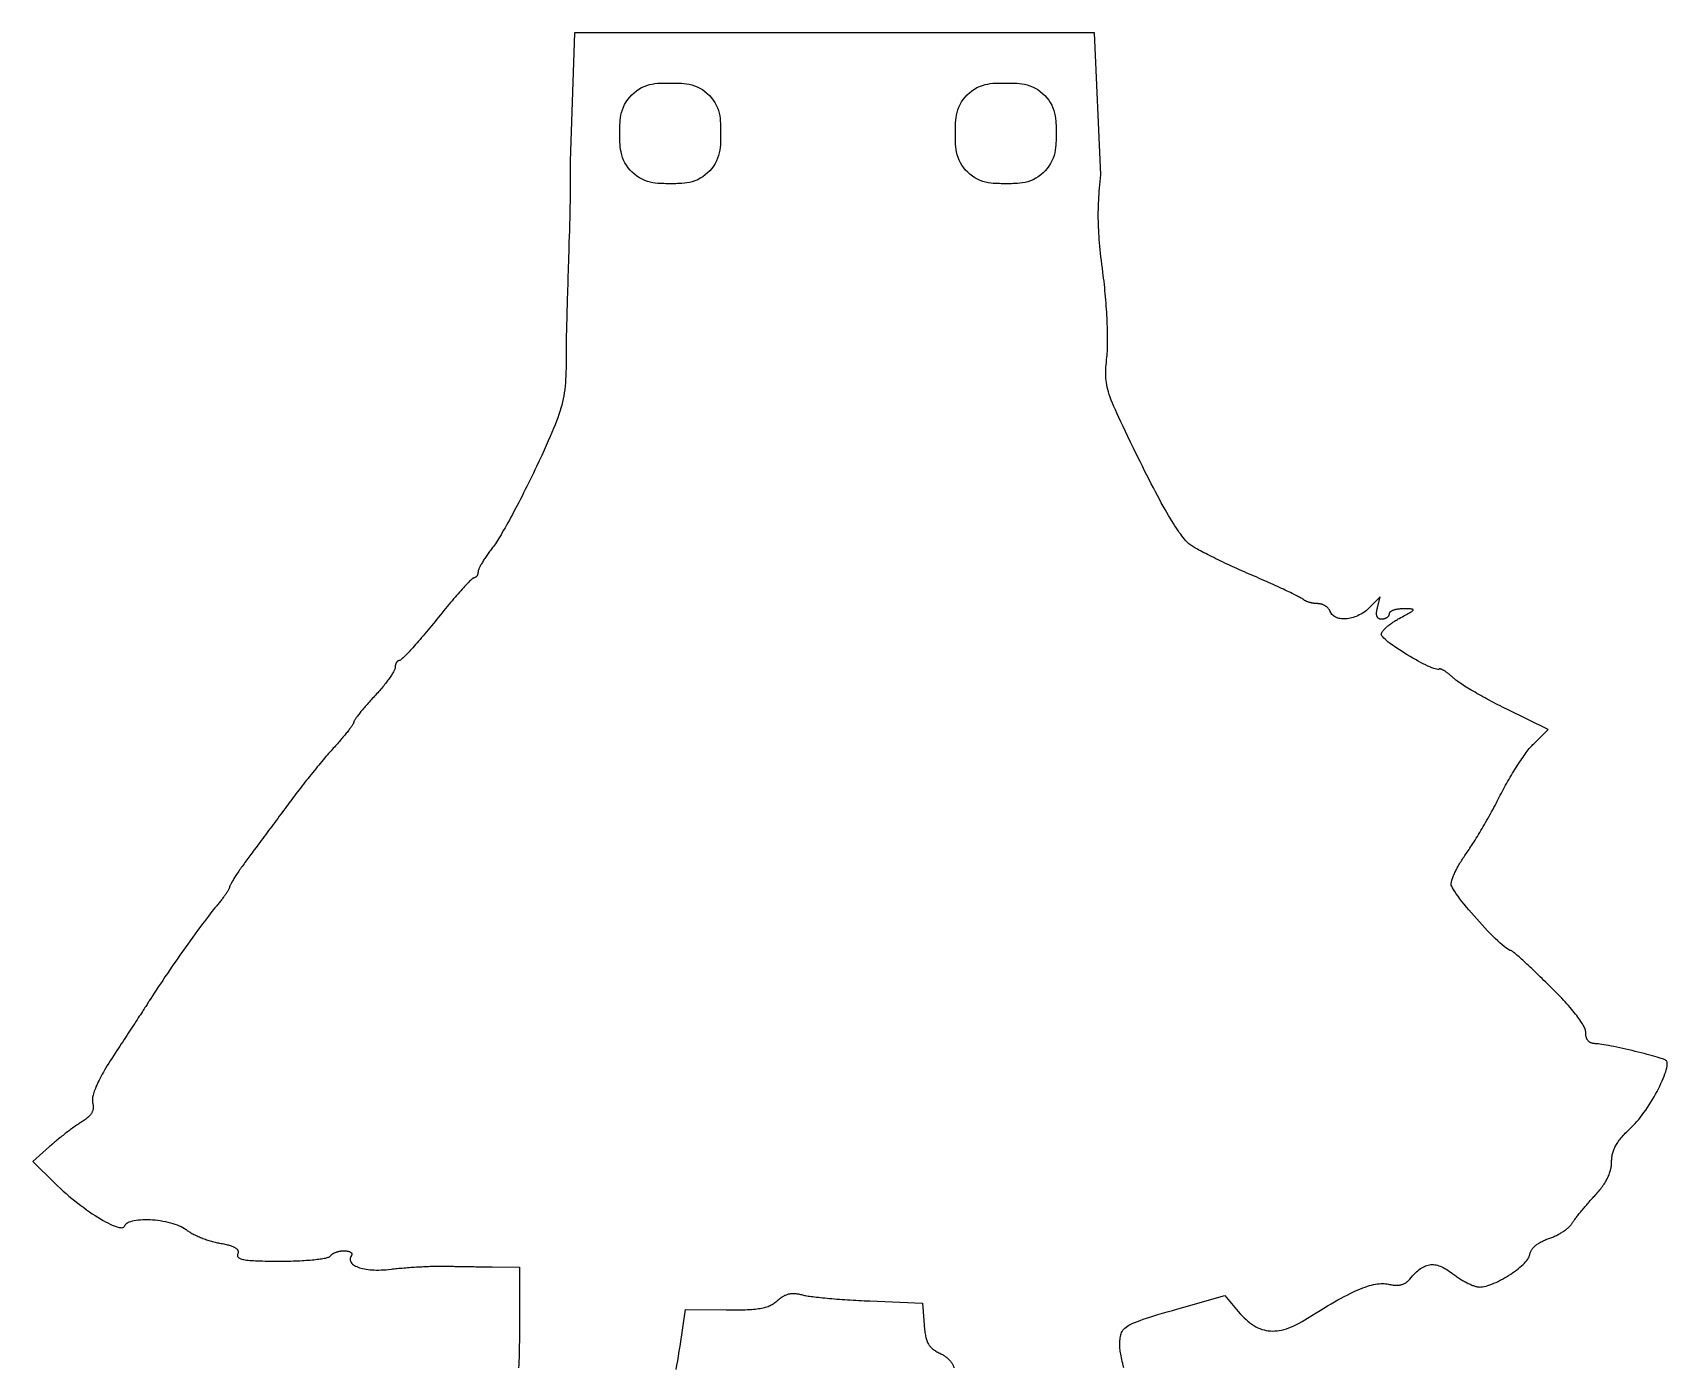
# Model space of a CAD drawing. Extents: x 8 to 105, y 7 to 166.
# Drawn here: x 7.7 to 105.1, y 86.4 to 166 of the extents above; entities that cross this region are included whole.
import ezdxf

# ---------------------------------------------------------------- set-up
doc = ezdxf.new("R2010")
doc.units = 0
doc.layers.get('0').update_dxf_attribs({"linetype": 'CONTINUOUS'})

msp = doc.modelspace()

# ---------------------------------------------------------------- linework, layer by layer
for points in [[(72.735, 86.416), (72.703, 86.543), (72.673, 86.667), (72.645, 86.787), (72.619, 86.902), (72.596, 87.012), (72.576, 87.117), (72.557, 87.217), (72.542, 87.311), (72.529, 87.399), (72.519, 87.481), (72.511, 87.556), (72.507, 87.624), (72.506, 87.686), (72.506, 87.802), (72.507, 87.911), (72.51, 88.013), (72.516, 88.11), (72.525, 88.2), (72.538, 88.285), (72.555, 88.366), (72.578, 88.442), (72.608, 88.514), (72.644, 88.582), (72.688, 88.648), (72.74, 88.711), (72.802, 88.772), (72.873, 88.831), (72.955, 88.889), (73.049, 88.947), (73.154, 89.004), (73.273, 89.061), (73.405, 89.119), (73.551, 89.178), (73.713, 89.238), (73.89, 89.301), (74.084, 89.365), (74.295, 89.433), (74.525, 89.504), (74.773, 89.579), (75.04, 89.658), (75.328, 89.742), (75.637, 89.831), (75.967, 89.925), (76.32, 90.026), (78.755, 90.72), (79.561, 89.769), (79.677, 89.635), (79.793, 89.51), (79.909, 89.393), (80.026, 89.284), (80.142, 89.183), (80.259, 89.09), (80.376, 89.006), (80.495, 88.929), (80.613, 88.861), (80.733, 88.8), (80.854, 88.748), (80.976, 88.703), (81.099, 88.667), (81.224, 88.639), (81.351, 88.618), (81.479, 88.606), (81.609, 88.601), (81.741, 88.605), (81.875, 88.616), (82.011, 88.635), (82.15, 88.663), (82.292, 88.698), (82.436, 88.741), (82.583, 88.791), (82.732, 88.85), (82.885, 88.917), (83.042, 88.991), (83.201, 89.073), (83.364, 89.163), (83.531, 89.26), (83.701, 89.366), (83.956, 89.527), (84.202, 89.68), (84.44, 89.827), (84.669, 89.966), (84.89, 90.098), (85.104, 90.224), (85.309, 90.342), (85.508, 90.454), (85.699, 90.559), (85.883, 90.658), (86.06, 90.75), (86.231, 90.836), (86.396, 90.916), (86.554, 90.99), (86.707, 91.057), (86.854, 91.119), (86.995, 91.175), (87.131, 91.225), (87.262, 91.269), (87.389, 91.307), (87.511, 91.341), (87.628, 91.368), (87.742, 91.391), (87.851, 91.408), (87.957, 91.42), (88.06, 91.427), (88.159, 91.429), (88.255, 91.426), (88.348, 91.418), (88.439, 91.406), (88.528, 91.389), (88.583, 91.377), (88.638, 91.367), (88.692, 91.358), (88.744, 91.35), (88.795, 91.344), (88.846, 91.339), (88.895, 91.336), (88.943, 91.334), (88.99, 91.333), (89.036, 91.334), (89.081, 91.337), (89.125, 91.34), (89.168, 91.345), (89.21, 91.352), (89.251, 91.36), (89.291, 91.369), (89.33, 91.38), (89.368, 91.393), (89.406, 91.406), (89.442, 91.422), (89.478, 91.439), (89.512, 91.457), (89.546, 91.477), (89.579, 91.498), (89.611, 91.521), (89.643, 91.545), (89.673, 91.571), (89.703, 91.598), (89.732, 91.627), (89.76, 91.657), (89.788, 91.689), (89.873, 91.79), (89.956, 91.884), (90.038, 91.972), (90.119, 92.054), (90.198, 92.129), (90.277, 92.199), (90.354, 92.263), (90.431, 92.32), (90.507, 92.371), (90.583, 92.417), (90.659, 92.456), (90.734, 92.489), (90.81, 92.517), (90.886, 92.538), (90.962, 92.553), (91.039, 92.563), (91.116, 92.566), (91.194, 92.564), (91.274, 92.556), (91.354, 92.542), (91.436, 92.522), (91.519, 92.496), (91.604, 92.465), (91.691, 92.427), (91.779, 92.384), (91.87, 92.335), (91.963, 92.281), (92.058, 92.221), (92.156, 92.155), (92.256, 92.083), (92.359, 92.006), (92.415, 91.965), (92.471, 91.924), (92.527, 91.884), (92.584, 91.844), (92.642, 91.805), (92.7, 91.767), (92.758, 91.73), (92.817, 91.693), (92.875, 91.658), (92.934, 91.624), (92.992, 91.59), (93.05, 91.558), (93.107, 91.527), (93.164, 91.497), (93.22, 91.468), (93.275, 91.441), (93.33, 91.415), (93.383, 91.39), (93.436, 91.367), (93.487, 91.346), (93.536, 91.326), (93.585, 91.308), (93.632, 91.291), (93.677, 91.276), (93.72, 91.263), (93.762, 91.252), (93.801, 91.243), (93.839, 91.236), (93.874, 91.23), (93.906, 91.227), (93.937, 91.226), (94.028, 91.23), (94.125, 91.242), (94.228, 91.261), (94.336, 91.286), (94.449, 91.319), (94.565, 91.357), (94.685, 91.401), (94.807, 91.45), (94.931, 91.505), (95.056, 91.564), (95.183, 91.627), (95.309, 91.694), (95.435, 91.764), (95.56, 91.837), (95.684, 91.913), (95.805, 91.991), (95.923, 92.071), (96.038, 92.152), (96.149, 92.234), (96.255, 92.317), (96.357, 92.401), (96.452, 92.484), (96.54, 92.567), (96.622, 92.648), (96.696, 92.729), (96.762, 92.808), (96.819, 92.885), (96.866, 92.959), (96.904, 93.031), (96.93, 93.099), (96.946, 93.164), (96.952, 93.2), (96.961, 93.236), (96.973, 93.272), (96.986, 93.308), (97.002, 93.344), (97.02, 93.38), (97.04, 93.415), (97.062, 93.45), (97.086, 93.484), (97.113, 93.519), (97.141, 93.553), (97.171, 93.586), (97.203, 93.619), (97.238, 93.652), (97.274, 93.684), (97.312, 93.716), (97.352, 93.747), (97.393, 93.777), (97.437, 93.808), (97.482, 93.837), (97.529, 93.866), (97.577, 93.894), (97.628, 93.922), (97.68, 93.949), (97.733, 93.975), (97.788, 94), (97.845, 94.025), (97.903, 94.049), (97.962, 94.072), (98.023, 94.094), (98.086, 94.115), (98.142, 94.134), (98.198, 94.155), (98.254, 94.177), (98.311, 94.2), (98.367, 94.224), (98.423, 94.249), (98.479, 94.275), (98.534, 94.302), (98.589, 94.33), (98.643, 94.359), (98.697, 94.388), (98.75, 94.419), (98.802, 94.45), (98.853, 94.481), (98.903, 94.513), (98.951, 94.545), (98.999, 94.578), (99.045, 94.61), (99.089, 94.643), (99.133, 94.677), (99.174, 94.71), (99.214, 94.743), (99.251, 94.776), (99.287, 94.81), (99.321, 94.843), (99.352, 94.875), (99.382, 94.908), (99.409, 94.939), (99.433, 94.971), (99.455, 95.002), (99.475, 95.032), (99.494, 95.064), (99.516, 95.098), (99.54, 95.134), (99.567, 95.173), (99.596, 95.213), (99.627, 95.256), (99.66, 95.301), (99.695, 95.348), (99.732, 95.396), (99.77, 95.446), (99.811, 95.498), (99.853, 95.551), (99.896, 95.605), (99.941, 95.66), (99.987, 95.717), (100.034, 95.774), (100.083, 95.832), (100.132, 95.891), (100.182, 95.951), (100.233, 96.011), (100.285, 96.071), (100.337, 96.132), (100.39, 96.192), (100.444, 96.253), (100.497, 96.314), (100.551, 96.374), (100.605, 96.435), (100.659, 96.494), (100.713, 96.553), (100.767, 96.612), (100.82, 96.67), (100.885, 96.74), (100.948, 96.81), (101.008, 96.88), (101.066, 96.949), (101.122, 97.018), (101.176, 97.086), (101.228, 97.154), (101.277, 97.222), (101.324, 97.289), (101.369, 97.356), (101.412, 97.422), (101.452, 97.489), (101.491, 97.554), (101.527, 97.62), (101.561, 97.685), (101.593, 97.75), (101.623, 97.815), (101.651, 97.879), (101.677, 97.943), (101.7, 98.007), (101.722, 98.071), (101.741, 98.135), (101.759, 98.198), (101.774, 98.262), (101.787, 98.325), (101.798, 98.388), (101.807, 98.451), (101.814, 98.513), (101.819, 98.576), (101.822, 98.639), (101.823, 98.701), (101.824, 98.77), (101.827, 98.837), (101.832, 98.903), (101.839, 98.969), (101.848, 99.033), (101.86, 99.097), (101.873, 99.161), (101.889, 99.224), (101.907, 99.286), (101.928, 99.349), (101.951, 99.411), (101.977, 99.473), (102.005, 99.535), (102.036, 99.597), (102.07, 99.66), (102.106, 99.723), (102.146, 99.786), (102.188, 99.85), (102.233, 99.915), (102.282, 99.98), (102.333, 100.046), (102.388, 100.113), (102.446, 100.181), (102.507, 100.251), (102.571, 100.321), (102.639, 100.393), (102.711, 100.466), (102.786, 100.541), (102.864, 100.618), (102.946, 100.696), (103.032, 100.776), (103.131, 100.872), (103.233, 100.978), (103.335, 101.093), (103.439, 101.216), (103.543, 101.347), (103.648, 101.484), (103.752, 101.628), (103.856, 101.776), (103.959, 101.929), (104.06, 102.085), (104.159, 102.244), (104.256, 102.405), (104.35, 102.566), (104.441, 102.728), (104.529, 102.889), (104.612, 103.049), (104.691, 103.206), (104.765, 103.361), (104.834, 103.511), (104.897, 103.657), (104.953, 103.798), (105.004, 103.932), (105.047, 104.059), (105.083, 104.178), (105.111, 104.288), (105.13, 104.388), (105.141, 104.479), (105.143, 104.558), (105.135, 104.625), (105.118, 104.679), (105.09, 104.719), (105.062, 104.739), (105.015, 104.763), (104.95, 104.79), (104.869, 104.82), (104.772, 104.853), (104.661, 104.888), (104.537, 104.926), (104.401, 104.966), (104.256, 105.007), (104.1, 105.05), (103.937, 105.093), (103.767, 105.138), (103.591, 105.183), (103.412, 105.228), (103.229, 105.272), (103.044, 105.317), (102.858, 105.361), (102.673, 105.403), (102.49, 105.445), (102.31, 105.484), (102.134, 105.522), (101.964, 105.558), (101.8, 105.591), (101.645, 105.621), (101.498, 105.649), (101.362, 105.673), (101.238, 105.693), (101.126, 105.709), (101.028, 105.721), (100.946, 105.728), (100.88, 105.731), (100.841, 105.731), (100.804, 105.733), (100.767, 105.737), (100.732, 105.742), (100.699, 105.748), (100.667, 105.755), (100.636, 105.764), (100.606, 105.774), (100.578, 105.786), (100.551, 105.799), (100.525, 105.813), (100.501, 105.829), (100.478, 105.846), (100.456, 105.864), (100.436, 105.884), (100.417, 105.906), (100.399, 105.928), (100.383, 105.953), (100.367, 105.978), (100.353, 106.005), (100.341, 106.034), (100.329, 106.064), (100.319, 106.095), (100.31, 106.128), (100.302, 106.162), (100.295, 106.198), (100.29, 106.235), (100.286, 106.274), (100.283, 106.314), (100.281, 106.356), (100.28, 106.399), (100.278, 106.442), (100.27, 106.488), (100.258, 106.537), (100.24, 106.591), (100.218, 106.648), (100.191, 106.709), (100.159, 106.773), (100.123, 106.841), (100.082, 106.912), (100.036, 106.986), (99.986, 107.063), (99.932, 107.144), (99.873, 107.228), (99.81, 107.314), (99.742, 107.404), (99.671, 107.496), (99.595, 107.592), (99.515, 107.689), (99.431, 107.79), (99.343, 107.893), (99.251, 107.999), (99.155, 108.107), (99.055, 108.217), (98.952, 108.33), (98.845, 108.445), (98.735, 108.562), (98.62, 108.681), (98.503, 108.802), (98.381, 108.925), (98.257, 109.05), (98.129, 109.177), (98.015, 109.289), (97.902, 109.399), (97.791, 109.507), (97.681, 109.614), (97.572, 109.719), (97.465, 109.822), (97.36, 109.923), (97.257, 110.021), (97.157, 110.116), (97.058, 110.209), (96.962, 110.3), (96.869, 110.387), (96.778, 110.471), (96.691, 110.552), (96.606, 110.629), (96.525, 110.703), (96.447, 110.774), (96.373, 110.84), (96.303, 110.902), (96.237, 110.961), (96.175, 111.015), (96.117, 111.064), (96.063, 111.109), (96.014, 111.149), (95.97, 111.185), (95.931, 111.215), (95.897, 111.24), (95.868, 111.26), (95.844, 111.274), (95.826, 111.283), (95.814, 111.286), (95.762, 111.296), (95.694, 111.327), (95.612, 111.377), (95.518, 111.444), (95.411, 111.528), (95.293, 111.627), (95.166, 111.74), (95.031, 111.866), (94.888, 112.002), (94.739, 112.149), (94.586, 112.304), (94.428, 112.467), (94.268, 112.635), (94.107, 112.809), (93.945, 112.986), (93.784, 113.165), (93.625, 113.345), (93.469, 113.525), (93.317, 113.704), (93.171, 113.879), (93.032, 114.05), (92.9, 114.216), (92.777, 114.374), (92.665, 114.525), (92.563, 114.667), (92.474, 114.797), (92.399, 114.916), (92.338, 115.022), (92.294, 115.113), (92.266, 115.188), (92.257, 115.246), (92.258, 115.279), (92.262, 115.314), (92.268, 115.352), (92.276, 115.393), (92.287, 115.437), (92.3, 115.483), (92.315, 115.532), (92.333, 115.583), (92.352, 115.636), (92.374, 115.691), (92.397, 115.748), (92.422, 115.807), (92.449, 115.867), (92.477, 115.929), (92.508, 115.992), (92.54, 116.056), (92.573, 116.122), (92.608, 116.188), (92.644, 116.256), (92.682, 116.324), (92.721, 116.392), (92.761, 116.461), (92.802, 116.53), (92.844, 116.6), (92.888, 116.67), (92.932, 116.739), (92.977, 116.808), (93.023, 116.877), (93.07, 116.946), (93.117, 117.014), (93.165, 117.081), (93.215, 117.15), (93.267, 117.225), (93.321, 117.304), (93.378, 117.389), (93.436, 117.477), (93.496, 117.57), (93.558, 117.667), (93.622, 117.767), (93.687, 117.871), (93.753, 117.978), (93.821, 118.088), (93.889, 118.201), (93.958, 118.317), (94.028, 118.434), (94.099, 118.554), (94.17, 118.675), (94.241, 118.798), (94.312, 118.922), (94.384, 119.048), (94.455, 119.174), (94.526, 119.3), (94.596, 119.427), (94.666, 119.554), (94.736, 119.681), (94.804, 119.808), (94.871, 119.933), (94.938, 120.058), (95.003, 120.182), (95.066, 120.304), (95.128, 120.425), (95.188, 120.544), (95.249, 120.662), (95.31, 120.782), (95.374, 120.901), (95.438, 121.021), (95.504, 121.142), (95.571, 121.262), (95.639, 121.382), (95.708, 121.501), (95.777, 121.62), (95.847, 121.738), (95.917, 121.854), (95.987, 121.97), (96.057, 122.083), (96.128, 122.195), (96.198, 122.305), (96.268, 122.413), (96.337, 122.518), (96.406, 122.621), (96.473, 122.72), (96.54, 122.817), (96.606, 122.91), (96.671, 123), (96.735, 123.086), (96.796, 123.168), (96.857, 123.246), (96.915, 123.319), (96.972, 123.388), (97.027, 123.452), (97.079, 123.511), (97.129, 123.565), (97.177, 123.613), (98.043, 124.47), (95.574, 125.67), (95.442, 125.735), (95.311, 125.8), (95.179, 125.867), (95.047, 125.934), (94.916, 126.001), (94.786, 126.069), (94.656, 126.137), (94.527, 126.206), (94.4, 126.274), (94.275, 126.343), (94.151, 126.411), (94.029, 126.479), (93.91, 126.546), (93.793, 126.613), (93.678, 126.679), (93.567, 126.744), (93.458, 126.809), (93.353, 126.872), (93.252, 126.934), (93.154, 126.994), (93.061, 127.053), (92.971, 127.11), (92.886, 127.166), (92.806, 127.219), (92.731, 127.271), (92.66, 127.32), (92.595, 127.368), (92.536, 127.412), (92.483, 127.455), (92.435, 127.494), (92.394, 127.531), (92.356, 127.566), (92.318, 127.6), (92.28, 127.633), (92.242, 127.665), (92.205, 127.696), (92.168, 127.727), (92.131, 127.756), (92.095, 127.785), (92.059, 127.812), (92.024, 127.838), (91.99, 127.863), (91.956, 127.887), (91.924, 127.91), (91.891, 127.931), (91.86, 127.951), (91.83, 127.97), (91.801, 127.987), (91.773, 128.003), (91.746, 128.018), (91.721, 128.03), (91.696, 128.042), (91.673, 128.052), (91.651, 128.06), (91.631, 128.066), (91.613, 128.071), (91.596, 128.074), (91.58, 128.076), (91.567, 128.075), (91.555, 128.073), (91.545, 128.068), (91.536, 128.062), (91.504, 128.046), (91.455, 128.042), (91.389, 128.05), (91.309, 128.069), (91.215, 128.099), (91.109, 128.139), (90.991, 128.188), (90.864, 128.245), (90.729, 128.309), (90.586, 128.381), (90.436, 128.458), (90.282, 128.541), (90.125, 128.628), (89.965, 128.719), (89.804, 128.813), (89.643, 128.91), (89.484, 129.008), (89.327, 129.107), (89.174, 129.206), (89.026, 129.304), (88.884, 129.401), (88.75, 129.496), (88.625, 129.587), (88.51, 129.676), (88.406, 129.759), (88.315, 129.838), (88.237, 129.911), (88.175, 129.977), (88.129, 130.036), (88.1, 130.086), (88.09, 130.128), (88.092, 130.149), (88.096, 130.17), (88.103, 130.193), (88.114, 130.218), (88.126, 130.243), (88.142, 130.27), (88.16, 130.297), (88.18, 130.326), (88.203, 130.355), (88.228, 130.385), (88.255, 130.416), (88.285, 130.447), (88.316, 130.479), (88.35, 130.512), (88.386, 130.545), (88.423, 130.578), (88.463, 130.612), (88.504, 130.646), (88.546, 130.68), (88.591, 130.715), (88.637, 130.749), (88.684, 130.783), (88.733, 130.817), (88.783, 130.851), (88.834, 130.885), (88.886, 130.919), (88.939, 130.952), (88.994, 130.985), (89.049, 131.017), (89.105, 131.049), (89.162, 131.08), (89.262, 131.133), (89.355, 131.183), (89.442, 131.23), (89.522, 131.274), (89.596, 131.314), (89.663, 131.352), (89.724, 131.387), (89.779, 131.418), (89.827, 131.448), (89.869, 131.474), (89.905, 131.499), (89.935, 131.521), (89.959, 131.541), (89.976, 131.558), (89.988, 131.574), (89.993, 131.588), (89.993, 131.6), (89.987, 131.611), (89.975, 131.62), (89.957, 131.628), (89.934, 131.634), (89.905, 131.64), (89.87, 131.644), (89.829, 131.647), (89.783, 131.65), (89.732, 131.651), (89.675, 131.653), (89.613, 131.653), (89.545, 131.654), (89.472, 131.654), (89.393, 131.654), (89.349, 131.654), (89.305, 131.652), (89.261, 131.65), (89.219, 131.647), (89.177, 131.644), (89.136, 131.639), (89.096, 131.634), (89.057, 131.628), (89.018, 131.622), (88.981, 131.614), (88.945, 131.606), (88.911, 131.598), (88.877, 131.589), (88.845, 131.579), (88.814, 131.569), (88.785, 131.558), (88.757, 131.547), (88.73, 131.535), (88.706, 131.522), (88.682, 131.51), (88.661, 131.496), (88.641, 131.483), (88.623, 131.469), (88.607, 131.454), (88.593, 131.44), (88.581, 131.425), (88.571, 131.409), (88.564, 131.394), (88.558, 131.378), (88.554, 131.362), (88.553, 131.345), (88.553, 131.329), (88.551, 131.313), (88.548, 131.297), (88.544, 131.282), (88.538, 131.266), (88.532, 131.251), (88.525, 131.236), (88.516, 131.222), (88.507, 131.208), (88.497, 131.194), (88.485, 131.181), (88.473, 131.168), (88.46, 131.156), (88.446, 131.144), (88.432, 131.133), (88.416, 131.122), (88.4, 131.112), (88.383, 131.102), (88.366, 131.093), (88.348, 131.084), (88.329, 131.077), (88.31, 131.069), (88.29, 131.063), (88.27, 131.057), (88.249, 131.052), (88.228, 131.047), (88.206, 131.044), (88.184, 131.041), (88.162, 131.039), (88.139, 131.037), (88.116, 131.037), (88.088, 131.038), (88.062, 131.04), (88.037, 131.043), (88.013, 131.048), (87.991, 131.054), (87.97, 131.062), (87.95, 131.071), (87.931, 131.081), (87.914, 131.093), (87.898, 131.106), (87.884, 131.12), (87.87, 131.136), (87.858, 131.153), (87.847, 131.172), (87.838, 131.192), (87.83, 131.214), (87.823, 131.237), (87.817, 131.261), (87.813, 131.287), (87.81, 131.314), (87.808, 131.342), (87.807, 131.372), (87.808, 131.404), (87.81, 131.436), (87.813, 131.47), (87.818, 131.506), (87.823, 131.543), (87.83, 131.582), (87.839, 131.621), (87.848, 131.663), (87.859, 131.705), (88.03, 132.366), (87.362, 131.705), (87.286, 131.633), (87.207, 131.565), (87.126, 131.501), (87.042, 131.441), (86.956, 131.385), (86.869, 131.334), (86.78, 131.287), (86.69, 131.244), (86.6, 131.205), (86.509, 131.171), (86.417, 131.141), (86.326, 131.115), (86.236, 131.094), (86.146, 131.077), (86.058, 131.065), (85.971, 131.057), (85.885, 131.054), (85.802, 131.055), (85.721, 131.061), (85.643, 131.072), (85.567, 131.087), (85.495, 131.107), (85.427, 131.131), (85.363, 131.16), (85.302, 131.194), (85.247, 131.233), (85.196, 131.277), (85.15, 131.325), (85.11, 131.378), (85.075, 131.437), (85.047, 131.5), (85.037, 131.524), (85.025, 131.548), (85.012, 131.572), (84.998, 131.596), (84.982, 131.619), (84.965, 131.641), (84.947, 131.663), (84.928, 131.685), (84.908, 131.706), (84.887, 131.726), (84.864, 131.746), (84.841, 131.765), (84.817, 131.784), (84.793, 131.801), (84.767, 131.818), (84.741, 131.835), (84.714, 131.85), (84.687, 131.865), (84.659, 131.878), (84.63, 131.891), (84.601, 131.903), (84.572, 131.914), (84.543, 131.924), (84.513, 131.933), (84.483, 131.94), (84.453, 131.947), (84.422, 131.953), (84.392, 131.957), (84.362, 131.96), (84.331, 131.962), (84.301, 131.963), (84.271, 131.963), (84.24, 131.964), (84.209, 131.966), (84.178, 131.968), (84.146, 131.971), (84.115, 131.975), (84.083, 131.979), (84.051, 131.983), (84.019, 131.989), (83.987, 131.994), (83.956, 132.001), (83.924, 132.008), (83.893, 132.015), (83.862, 132.023), (83.832, 132.031), (83.802, 132.04), (83.772, 132.049), (83.743, 132.058), (83.715, 132.068), (83.687, 132.078), (83.66, 132.089), (83.634, 132.1), (83.608, 132.111), (83.584, 132.123), (83.561, 132.135), (83.538, 132.147), (83.517, 132.159), (83.497, 132.172), (83.478, 132.185), (83.46, 132.198), (83.444, 132.211), (83.425, 132.226), (83.398, 132.244), (83.364, 132.265), (83.323, 132.289), (83.275, 132.316), (83.221, 132.346), (83.161, 132.378), (83.094, 132.412), (83.022, 132.449), (82.943, 132.489), (82.86, 132.53), (82.771, 132.574), (82.677, 132.619), (82.578, 132.667), (82.475, 132.716), (82.368, 132.767), (82.256, 132.819), (82.14, 132.873), (82.021, 132.928), (81.898, 132.985), (81.771, 133.042), (81.642, 133.101), (81.51, 133.161), (81.375, 133.221), (81.238, 133.283), (81.098, 133.345), (80.957, 133.407), (80.813, 133.47), (80.669, 133.533), (80.522, 133.596), (80.375, 133.66), (80.227, 133.724), (80.078, 133.789), (79.93, 133.854), (79.781, 133.92), (79.633, 133.987), (79.485, 134.053), (79.338, 134.12), (79.193, 134.187), (79.048, 134.254), (78.906, 134.32), (78.765, 134.386), (78.626, 134.452), (78.49, 134.517), (78.357, 134.582), (78.226, 134.645), (78.098, 134.708), (77.974, 134.769), (77.854, 134.829), (77.737, 134.888), (77.625, 134.946), (77.517, 135.001), (77.414, 135.055), (77.316, 135.108), (77.223, 135.158), (77.136, 135.206), (77.054, 135.252), (76.978, 135.295), (76.909, 135.336), (76.846, 135.375), (76.79, 135.41), (76.74, 135.443), (76.683, 135.485), (76.623, 135.535), (76.561, 135.593), (76.496, 135.658), (76.428, 135.731), (76.358, 135.812), (76.285, 135.901), (76.209, 135.998), (76.13, 136.102), (76.049, 136.214), (75.966, 136.335), (75.879, 136.463), (75.79, 136.599), (75.698, 136.743), (75.604, 136.895), (75.506, 137.055), (75.406, 137.224), (75.303, 137.4), (75.197, 137.584), (75.089, 137.777), (74.977, 137.978), (74.863, 138.187), (74.746, 138.404), (74.626, 138.629), (74.503, 138.863), (74.378, 139.105), (74.249, 139.356), (74.118, 139.614), (73.983, 139.881), (73.846, 140.157), (73.706, 140.441), (73.506, 140.847), (73.32, 141.227), (73.145, 141.584), (72.983, 141.918), (72.832, 142.231), (72.692, 142.523), (72.563, 142.796), (72.445, 143.051), (72.337, 143.289), (72.238, 143.512), (72.148, 143.72), (72.068, 143.915), (71.996, 144.098), (71.932, 144.27), (71.876, 144.432), (71.828, 144.586), (71.786, 144.732), (71.752, 144.872), (71.723, 145.007), (71.701, 145.138), (71.683, 145.267), (71.671, 145.394), (71.664, 145.521), (71.662, 145.648), (71.663, 145.778), (71.668, 145.911), (71.676, 146.048), (71.687, 146.191), (71.701, 146.34), (71.716, 146.498), (71.734, 146.665), (71.744, 146.766), (71.752, 146.875), (71.759, 146.991), (71.765, 147.113), (71.77, 147.242), (71.773, 147.376), (71.775, 147.516), (71.776, 147.662), (71.776, 147.813), (71.774, 147.968), (71.771, 148.127), (71.767, 148.291), (71.762, 148.458), (71.756, 148.628), (71.749, 148.801), (71.74, 148.977), (71.731, 149.156), (71.72, 149.336), (71.709, 149.518), (71.696, 149.702), (71.683, 149.886), (71.668, 150.071), (71.652, 150.257), (71.636, 150.442), (71.618, 150.627), (71.6, 150.812), (71.58, 150.996), (71.56, 151.178), (71.539, 151.359), (71.517, 151.537), (71.494, 151.714), (71.462, 151.955), (71.433, 152.19), (71.405, 152.417), (71.379, 152.639), (71.355, 152.854), (71.333, 153.063), (71.314, 153.268), (71.296, 153.468), (71.28, 153.663), (71.265, 153.855), (71.253, 154.043), (71.243, 154.228), (71.235, 154.411), (71.228, 154.591), (71.223, 154.77), (71.221, 154.947), (71.22, 155.123), (71.221, 155.299), (71.224, 155.475), (71.228, 155.651), (71.235, 155.828), (71.243, 156.006), (71.253, 156.186), (71.265, 156.367), (71.279, 156.552), (71.295, 156.739), (71.312, 156.929), (71.331, 157.123), (71.352, 157.321), (71.375, 157.524), (71, 166), (40, 166), (39.727, 158.351), (39.733, 158.164), (39.737, 157.966), (39.74, 157.755), (39.741, 157.532), (39.742, 157.296), (39.742, 157.048), (39.74, 156.787), (39.737, 156.513), (39.733, 156.226), (39.728, 155.925), (39.721, 155.611), (39.714, 155.283), (39.705, 154.941), (39.696, 154.586), (39.685, 154.216), (39.673, 153.831), (39.663, 153.53), (39.654, 153.232), (39.644, 152.935), (39.635, 152.641), (39.626, 152.35), (39.617, 152.063), (39.609, 151.78), (39.6, 151.502), (39.592, 151.228), (39.584, 150.96), (39.576, 150.698), (39.569, 150.442), (39.561, 150.193), (39.555, 149.951), (39.548, 149.717), (39.541, 149.491), (39.535, 149.274), (39.53, 149.066), (39.524, 148.867), (39.519, 148.679), (39.515, 148.5), (39.511, 148.333), (39.507, 148.177), (39.504, 148.033), (39.501, 147.901), (39.498, 147.782), (39.496, 147.676), (39.495, 147.584), (39.493, 147.506), (39.493, 147.442), (39.493, 147.393), (39.494, 147.083), (39.494, 146.791), (39.494, 146.514), (39.491, 146.253), (39.487, 146.004), (39.48, 145.768), (39.471, 145.543), (39.46, 145.328), (39.445, 145.121), (39.427, 144.921), (39.405, 144.727), (39.379, 144.537), (39.349, 144.352), (39.315, 144.168), (39.275, 143.985), (39.23, 143.801), (39.18, 143.616), (39.124, 143.428), (39.062, 143.236), (38.993, 143.038), (38.918, 142.834), (38.835, 142.621), (38.746, 142.4), (38.648, 142.167), (38.543, 141.923), (38.429, 141.666), (38.307, 141.395), (38.176, 141.108), (38.036, 140.804), (37.886, 140.482), (37.727, 140.141), (37.634, 139.943), (37.54, 139.745), (37.445, 139.547), (37.349, 139.349), (37.252, 139.152), (37.155, 138.955), (37.058, 138.76), (36.96, 138.566), (36.863, 138.374), (36.765, 138.184), (36.669, 137.997), (36.573, 137.813), (36.477, 137.632), (36.383, 137.454), (36.29, 137.281), (36.198, 137.112), (36.108, 136.947), (36.02, 136.787), (35.933, 136.633), (35.849, 136.484), (35.767, 136.341), (35.687, 136.204), (35.61, 136.074), (35.536, 135.952), (35.465, 135.836), (35.397, 135.728), (35.333, 135.628), (35.272, 135.536), (35.215, 135.453), (35.161, 135.379), (35.112, 135.315), (35.066, 135.255), (35.02, 135.194), (34.974, 135.134), (34.93, 135.074), (34.886, 135.014), (34.844, 134.954), (34.802, 134.895), (34.761, 134.836), (34.721, 134.778), (34.683, 134.72), (34.645, 134.663), (34.609, 134.608), (34.574, 134.553), (34.541, 134.499), (34.509, 134.446), (34.478, 134.394), (34.449, 134.344), (34.422, 134.296), (34.396, 134.249), (34.372, 134.204), (34.35, 134.16), (34.329, 134.119), (34.311, 134.079), (34.294, 134.042), (34.28, 134.007), (34.267, 133.974), (34.257, 133.944), (34.249, 133.916), (34.243, 133.891), (34.239, 133.868), (34.238, 133.849), (34.238, 133.831), (34.237, 133.813), (34.235, 133.795), (34.233, 133.778), (34.23, 133.761), (34.226, 133.744), (34.222, 133.728), (34.217, 133.712), (34.212, 133.696), (34.206, 133.681), (34.2, 133.667), (34.193, 133.652), (34.186, 133.639), (34.179, 133.625), (34.17, 133.613), (34.162, 133.601), (34.153, 133.589), (34.144, 133.579), (34.134, 133.568), (34.124, 133.559), (34.114, 133.55), (34.103, 133.542), (34.093, 133.535), (34.081, 133.528), (34.07, 133.522), (34.059, 133.517), (34.047, 133.513), (34.035, 133.51), (34.023, 133.508), (34.01, 133.506), (33.998, 133.506), (33.983, 133.502), (33.962, 133.492), (33.937, 133.475), (33.906, 133.452), (33.871, 133.423), (33.831, 133.387), (33.787, 133.346), (33.738, 133.299), (33.686, 133.246), (33.629, 133.188), (33.568, 133.125), (33.504, 133.056), (33.436, 132.983), (33.365, 132.906), (33.29, 132.823), (33.213, 132.737), (33.132, 132.646), (33.049, 132.551), (32.963, 132.453), (32.875, 132.35), (32.784, 132.245), (32.692, 132.136), (32.597, 132.024), (32.5, 131.909), (32.402, 131.791), (32.302, 131.671), (32.201, 131.548), (32.099, 131.423), (31.996, 131.296), (31.891, 131.167), (31.786, 131.037), (31.681, 130.906), (31.577, 130.777), (31.473, 130.65), (31.37, 130.525), (31.269, 130.403), (31.169, 130.282), (31.07, 130.165), (30.973, 130.05), (30.877, 129.938), (30.784, 129.829), (30.692, 129.723), (30.603, 129.621), (30.517, 129.523), (30.432, 129.428), (30.351, 129.337), (30.273, 129.25), (30.197, 129.168), (30.125, 129.09), (30.056, 129.017), (29.99, 128.949), (29.929, 128.886), (29.871, 128.828), (29.817, 128.775), (29.767, 128.728), (29.722, 128.687), (29.681, 128.651), (29.645, 128.622), (29.613, 128.598), (29.586, 128.582), (29.565, 128.571), (29.549, 128.568), (29.535, 128.567), (29.522, 128.566), (29.509, 128.563), (29.496, 128.559), (29.484, 128.554), (29.472, 128.548), (29.46, 128.542), (29.448, 128.534), (29.437, 128.525), (29.426, 128.516), (29.415, 128.505), (29.405, 128.494), (29.395, 128.482), (29.385, 128.469), (29.376, 128.456), (29.368, 128.442), (29.36, 128.427), (29.352, 128.411), (29.345, 128.395), (29.338, 128.379), (29.331, 128.361), (29.326, 128.344), (29.321, 128.325), (29.316, 128.307), (29.312, 128.287), (29.308, 128.268), (29.305, 128.248), (29.303, 128.228), (29.301, 128.207), (29.3, 128.186), (29.3, 128.165), (29.298, 128.142), (29.293, 128.116), (29.285, 128.086), (29.273, 128.054), (29.259, 128.018), (29.241, 127.979), (29.22, 127.938), (29.197, 127.894), (29.17, 127.848), (29.141, 127.799), (29.11, 127.748), (29.075, 127.695), (29.039, 127.64), (29, 127.583), (28.959, 127.524), (28.916, 127.464), (28.87, 127.402), (28.823, 127.338), (28.774, 127.274), (28.722, 127.208), (28.67, 127.141), (28.615, 127.073), (28.559, 127.005), (28.502, 126.935), (28.443, 126.866), (28.383, 126.795), (28.321, 126.725), (28.259, 126.654), (28.195, 126.583), (28.131, 126.513), (28.066, 126.442), (28, 126.372), (27.936, 126.302), (27.872, 126.232), (27.81, 126.163), (27.749, 126.095), (27.688, 126.027), (27.63, 125.96), (27.572, 125.894), (27.516, 125.83), (27.462, 125.766), (27.409, 125.704), (27.358, 125.643), (27.309, 125.584), (27.261, 125.526), (27.216, 125.47), (27.172, 125.416), (27.131, 125.364), (27.092, 125.314), (27.056, 125.266), (27.022, 125.22), (26.99, 125.177), (26.961, 125.136), (26.935, 125.098), (26.911, 125.062), (26.891, 125.03), (26.873, 125), (26.858, 124.973), (26.846, 124.95), (26.838, 124.929), (26.833, 124.912), (26.831, 124.899), (26.83, 124.886), (26.825, 124.869), (26.817, 124.849), (26.806, 124.826), (26.792, 124.8), (26.776, 124.771), (26.756, 124.739), (26.734, 124.705), (26.709, 124.668), (26.682, 124.629), (26.653, 124.587), (26.621, 124.543), (26.586, 124.497), (26.55, 124.448), (26.511, 124.398), (26.471, 124.346), (26.428, 124.292), (26.384, 124.237), (26.338, 124.18), (26.29, 124.122), (26.24, 124.062), (26.189, 124.001), (26.137, 123.939), (26.083, 123.876), (26.028, 123.812), (25.971, 123.748), (25.914, 123.682), (25.855, 123.616), (25.796, 123.55), (25.735, 123.483), (25.674, 123.416), (25.611, 123.346), (25.544, 123.272), (25.475, 123.194), (25.402, 123.112), (25.327, 123.026), (25.25, 122.936), (25.17, 122.843), (25.089, 122.747), (25.005, 122.647), (24.919, 122.546), (24.833, 122.442), (24.744, 122.335), (24.655, 122.227), (24.564, 122.116), (24.473, 122.005), (24.381, 121.892), (24.289, 121.778), (24.197, 121.663), (24.104, 121.547), (24.012, 121.431), (23.92, 121.315), (23.829, 121.199), (23.738, 121.083), (23.648, 120.967), (23.559, 120.853), (23.472, 120.739), (23.385, 120.626), (23.301, 120.515), (23.218, 120.406), (23.138, 120.298), (23.059, 120.193), (22.981, 120.087), (22.901, 119.978), (22.819, 119.867), (22.735, 119.754), (22.65, 119.639), (22.563, 119.523), (22.476, 119.405), (22.387, 119.285), (22.298, 119.165), (22.208, 119.044), (22.118, 118.922), (22.028, 118.801), (21.937, 118.679), (21.847, 118.558), (21.757, 118.437), (21.668, 118.316), (21.579, 118.197), (21.492, 118.079), (21.405, 117.962), (21.32, 117.847), (21.236, 117.734), (21.153, 117.624), (21.073, 117.515), (20.994, 117.409), (20.917, 117.306), (20.843, 117.207), (20.772, 117.11), (20.703, 117.018), (20.636, 116.929), (20.573, 116.844), (20.513, 116.764), (20.455, 116.686), (20.398, 116.608), (20.342, 116.531), (20.287, 116.454), (20.233, 116.379), (20.179, 116.304), (20.127, 116.23), (20.077, 116.157), (20.027, 116.086), (19.979, 116.016), (19.933, 115.947), (19.888, 115.88), (19.844, 115.814), (19.803, 115.751), (19.763, 115.689), (19.725, 115.63), (19.688, 115.572), (19.654, 115.517), (19.622, 115.465), (19.592, 115.415), (19.564, 115.367), (19.539, 115.323), (19.516, 115.281), (19.495, 115.242), (19.477, 115.207), (19.461, 115.174), (19.448, 115.146), (19.438, 115.12), (19.431, 115.098), (19.426, 115.08), (19.425, 115.066), (19.423, 115.053), (19.42, 115.037), (19.415, 115.019), (19.407, 114.999), (19.397, 114.976), (19.386, 114.952), (19.372, 114.925), (19.356, 114.897), (19.339, 114.866), (19.32, 114.834), (19.299, 114.801), (19.277, 114.766), (19.253, 114.729), (19.228, 114.691), (19.201, 114.652), (19.172, 114.611), (19.143, 114.569), (19.112, 114.526), (19.079, 114.482), (19.046, 114.438), (19.012, 114.392), (18.976, 114.346), (18.94, 114.299), (18.902, 114.251), (18.864, 114.203), (18.825, 114.155), (18.785, 114.106), (18.744, 114.057), (18.703, 114.008), (18.661, 113.958), (18.619, 113.909), (18.546, 113.823), (18.463, 113.722), (18.371, 113.606), (18.271, 113.477), (18.162, 113.336), (18.047, 113.184), (17.924, 113.02), (17.795, 112.847), (17.661, 112.666), (17.523, 112.476), (17.38, 112.28), (17.233, 112.077), (17.084, 111.869), (16.933, 111.657), (16.78, 111.442), (16.626, 111.224), (16.471, 111.005), (16.317, 110.785), (16.165, 110.565), (16.013, 110.347), (15.864, 110.131), (15.718, 109.918), (15.576, 109.708), (15.438, 109.504), (15.304, 109.305), (15.176, 109.113), (15.054, 108.929), (14.939, 108.753), (14.832, 108.587), (14.732, 108.43), (14.641, 108.285), (14.623, 108.256), (14.6, 108.22), (14.573, 108.177), (14.542, 108.129), (14.507, 108.075), (14.469, 108.015), (14.427, 107.95), (14.381, 107.88), (14.333, 107.805), (14.281, 107.725), (14.226, 107.641), (14.169, 107.552), (14.108, 107.46), (14.045, 107.363), (13.98, 107.263), (13.912, 107.159), (13.842, 107.052), (13.77, 106.942), (13.697, 106.829), (13.621, 106.713), (13.544, 106.595), (13.465, 106.475), (13.385, 106.353), (13.304, 106.229), (13.221, 106.103), (13.138, 105.976), (13.054, 105.848), (12.969, 105.719), (12.884, 105.589), (12.798, 105.459), (12.712, 105.328), (12.606, 105.166), (12.504, 105.008), (12.407, 104.855), (12.313, 104.706), (12.224, 104.562), (12.138, 104.422), (12.057, 104.287), (11.979, 104.156), (11.906, 104.029), (11.837, 103.906), (11.772, 103.788), (11.71, 103.673), (11.653, 103.563), (11.599, 103.456), (11.55, 103.354), (11.504, 103.256), (11.462, 103.161), (11.424, 103.07), (11.389, 102.983), (11.359, 102.9), (11.332, 102.82), (11.309, 102.744), (11.289, 102.672), (11.273, 102.603), (11.261, 102.538), (11.253, 102.476), (11.248, 102.417), (11.246, 102.362), (11.249, 102.31), (11.254, 102.262), (11.264, 102.216), (11.274, 102.17), (11.283, 102.124), (11.29, 102.08), (11.295, 102.037), (11.298, 101.994), (11.299, 101.952), (11.297, 101.912), (11.294, 101.872), (11.288, 101.832), (11.281, 101.793), (11.271, 101.755), (11.258, 101.718), (11.244, 101.68), (11.227, 101.644), (11.208, 101.607), (11.186, 101.571), (11.162, 101.535), (11.136, 101.5), (11.107, 101.464), (11.076, 101.429), (11.042, 101.394), (11.006, 101.359), (10.967, 101.323), (10.926, 101.288), (10.882, 101.252), (10.835, 101.217), (10.786, 101.181), (10.734, 101.144), (10.679, 101.108), (10.621, 101.071), (10.561, 101.033), (10.514, 101.004), (10.464, 100.973), (10.413, 100.939), (10.36, 100.904), (10.306, 100.867), (10.249, 100.828), (10.192, 100.788), (10.132, 100.746), (10.072, 100.703), (10.011, 100.658), (9.948, 100.612), (9.885, 100.565), (9.821, 100.517), (9.757, 100.469), (9.692, 100.419), (9.627, 100.369), (9.561, 100.318), (9.496, 100.267), (9.431, 100.215), (9.366, 100.163), (9.301, 100.111), (9.237, 100.058), (9.173, 100.006), (9.11, 99.954), (9.048, 99.902), (8.987, 99.851), (8.927, 99.8), (8.868, 99.749), (8.811, 99.699), (8.755, 99.65), (8.7, 99.601), (7.689, 98.701), (9.009, 97.415), (9.172, 97.258), (9.338, 97.102), (9.507, 96.949), (9.679, 96.797), (9.853, 96.649), (10.028, 96.503), (10.204, 96.36), (10.38, 96.222), (10.556, 96.087), (10.731, 95.957), (10.904, 95.832), (11.076, 95.712), (11.244, 95.597), (11.41, 95.488), (11.571, 95.386), (11.728, 95.29), (11.881, 95.2), (12.028, 95.118), (12.168, 95.044), (12.302, 94.977), (12.429, 94.919), (12.548, 94.87), (12.659, 94.829), (12.761, 94.798), (12.853, 94.776), (12.935, 94.765), (13.007, 94.763), (13.067, 94.773), (13.116, 94.794), (13.152, 94.826), (13.175, 94.869), (13.202, 94.926), (13.243, 94.978), (13.298, 95.025), (13.365, 95.068), (13.443, 95.106), (13.533, 95.139), (13.632, 95.168), (13.74, 95.193), (13.857, 95.213), (13.981, 95.229), (14.112, 95.24), (14.249, 95.247), (14.39, 95.251), (14.536, 95.249), (14.685, 95.244), (14.836, 95.235), (14.989, 95.222), (15.143, 95.205), (15.297, 95.184), (15.45, 95.159), (15.601, 95.13), (15.749, 95.098), (15.895, 95.062), (16.036, 95.022), (16.172, 94.979), (16.302, 94.932), (16.426, 94.881), (16.541, 94.828), (16.649, 94.771), (16.747, 94.71), (16.836, 94.647), (16.877, 94.615), (16.922, 94.583), (16.969, 94.551), (17.019, 94.519), (17.071, 94.487), (17.125, 94.455), (17.182, 94.423), (17.241, 94.392), (17.301, 94.36), (17.364, 94.329), (17.428, 94.298), (17.493, 94.268), (17.56, 94.238), (17.628, 94.208), (17.698, 94.179), (17.768, 94.151), (17.838, 94.123), (17.91, 94.096), (17.982, 94.07), (18.054, 94.045), (18.127, 94.021), (18.199, 93.998), (18.272, 93.975), (18.344, 93.954), (18.416, 93.934), (18.488, 93.915), (18.559, 93.897), (18.629, 93.881), (18.698, 93.866), (18.766, 93.853), (18.833, 93.841), (18.918, 93.826), (18.998, 93.811), (19.076, 93.796), (19.149, 93.781), (19.22, 93.765), (19.286, 93.749), (19.35, 93.733), (19.409, 93.716), (19.466, 93.699), (19.519, 93.682), (19.569, 93.664), (19.615, 93.646), (19.658, 93.627), (19.698, 93.608), (19.735, 93.589), (19.768, 93.569), (19.799, 93.548), (19.826, 93.527), (19.85, 93.506), (19.872, 93.483), (19.89, 93.461), (19.905, 93.438), (19.917, 93.414), (19.927, 93.389), (19.933, 93.364), (19.937, 93.338), (19.938, 93.311), (19.936, 93.284), (19.931, 93.256), (19.923, 93.227), (19.913, 93.198), (19.902, 93.165), (19.895, 93.133), (19.893, 93.104), (19.895, 93.075), (19.902, 93.049), (19.914, 93.023), (19.931, 93), (19.954, 92.978), (19.982, 92.957), (20.016, 92.937), (20.057, 92.919), (20.103, 92.902), (20.157, 92.886), (20.217, 92.872), (20.284, 92.858), (20.359, 92.846), (20.441, 92.835), (20.531, 92.825), (20.629, 92.816), (20.734, 92.807), (20.849, 92.8), (20.972, 92.794), (21.103, 92.788), (21.244, 92.783), (21.394, 92.779), (21.554, 92.776), (21.723, 92.774), (21.902, 92.772), (22.092, 92.77), (22.292, 92.769), (22.502, 92.769), (22.648, 92.77), (22.792, 92.771), (22.935, 92.773), (23.076, 92.776), (23.215, 92.78), (23.352, 92.784), (23.486, 92.789), (23.617, 92.795), (23.746, 92.802), (23.872, 92.809), (23.995, 92.817), (24.114, 92.825), (24.229, 92.835), (24.341, 92.844), (24.448, 92.855), (24.551, 92.865), (24.65, 92.877), (24.744, 92.889), (24.833, 92.901), (24.917, 92.914), (24.995, 92.927), (25.068, 92.94), (25.136, 92.954), (25.197, 92.969), (25.252, 92.984), (25.301, 92.999), (25.343, 93.014), (25.379, 93.029), (25.407, 93.045), (25.429, 93.061), (25.442, 93.078), (25.453, 93.094), (25.466, 93.11), (25.48, 93.126), (25.495, 93.142), (25.512, 93.157), (25.53, 93.172), (25.55, 93.187), (25.57, 93.201), (25.592, 93.215), (25.615, 93.229), (25.639, 93.242), (25.663, 93.255), (25.689, 93.267), (25.716, 93.279), (25.743, 93.29), (25.772, 93.301), (25.801, 93.311), (25.83, 93.321), (25.86, 93.33), (25.891, 93.339), (25.922, 93.347), (25.954, 93.354), (25.986, 93.361), (26.018, 93.366), (26.051, 93.372), (26.084, 93.376), (26.116, 93.38), (26.149, 93.383), (26.182, 93.385), (26.215, 93.386), (26.248, 93.386), (26.281, 93.386), (26.312, 93.385), (26.343, 93.383), (26.372, 93.38), (26.401, 93.377), (26.429, 93.373), (26.455, 93.369), (26.481, 93.363), (26.505, 93.357), (26.528, 93.351), (26.55, 93.344), (26.571, 93.336), (26.59, 93.328), (26.608, 93.32), (26.625, 93.31), (26.641, 93.301), (26.655, 93.291), (26.668, 93.28), (26.68, 93.269), (26.689, 93.258), (26.698, 93.246), (26.705, 93.234), (26.71, 93.222), (26.714, 93.209), (26.716, 93.196), (26.717, 93.182), (26.716, 93.169), (26.713, 93.155), (26.708, 93.141), (26.702, 93.127), (26.694, 93.112), (26.661, 93.052), (26.638, 92.994), (26.624, 92.938), (26.619, 92.883), (26.622, 92.829), (26.634, 92.778), (26.654, 92.728), (26.682, 92.681), (26.718, 92.635), (26.761, 92.591), (26.812, 92.55), (26.87, 92.511), (26.935, 92.474), (27.007, 92.44), (27.086, 92.408), (27.171, 92.378), (27.261, 92.351), (27.358, 92.327), (27.461, 92.306), (27.569, 92.287), (27.682, 92.271), (27.801, 92.258), (27.924, 92.249), (28.052, 92.242), (28.184, 92.239), (28.321, 92.239), (28.462, 92.242), (28.606, 92.248), (28.754, 92.258), (28.905, 92.272), (29.06, 92.289), (29.148, 92.3), (29.239, 92.31), (29.332, 92.32), (29.428, 92.33), (29.525, 92.34), (29.625, 92.349), (29.726, 92.358), (29.828, 92.367), (29.931, 92.376), (30.036, 92.384), (30.141, 92.392), (30.247, 92.4), (30.353, 92.408), (30.459, 92.415), (30.565, 92.421), (30.671, 92.428), (30.777, 92.434), (30.881, 92.439), (30.985, 92.444), (31.087, 92.449), (31.188, 92.453), (31.288, 92.457), (31.386, 92.461), (31.482, 92.464), (31.575, 92.466), (31.666, 92.468), (31.755, 92.469), (31.84, 92.47), (31.923, 92.47), (32.002, 92.47), (32.078, 92.469), (32.153, 92.468), (32.233, 92.467), (32.315, 92.465), (32.4, 92.464), (32.489, 92.463), (32.58, 92.461), (32.673, 92.46), (32.769, 92.459), (32.866, 92.457), (32.966, 92.456), (33.067, 92.454), (33.169, 92.453), (33.272, 92.451), (33.377, 92.45), (33.482, 92.448), (33.587, 92.447), (33.693, 92.445), (33.799, 92.444), (33.905, 92.442), (34.01, 92.441), (34.115, 92.439), (34.219, 92.438), (34.322, 92.436), (34.424, 92.435), (34.525, 92.434), (34.624, 92.432), (34.721, 92.431), (34.816, 92.43), (34.909, 92.429), (34.999, 92.427), (35.087, 92.426), (36.707, 92.401), (36.707, 88.869), (36.706, 88.561), (36.705, 88.27), (36.704, 87.994), (36.701, 87.732), (36.697, 87.484), (36.691, 87.248), (36.685, 87.024), (36.676, 86.81), (36.666, 86.606), (36.653, 86.41)], [(46.051, 86.303), (46.097, 86.562), (46.143, 86.831), (46.189, 87.111), (46.235, 87.401), (46.282, 87.703), (46.617, 89.88), (49.034, 89.863), (49.218, 89.862), (49.395, 89.862), (49.563, 89.862), (49.724, 89.864), (49.877, 89.866), (50.023, 89.869), (50.162, 89.874), (50.295, 89.88), (50.421, 89.886), (50.541, 89.894), (50.655, 89.904), (50.764, 89.914), (50.867, 89.926), (50.965, 89.939), (51.058, 89.954), (51.146, 89.97), (51.231, 89.988), (51.311, 90.007), (51.387, 90.028), (51.46, 90.05), (51.529, 90.074), (51.595, 90.1), (51.659, 90.128), (51.719, 90.158), (51.778, 90.189), (51.834, 90.223), (51.889, 90.258), (51.942, 90.295), (51.994, 90.335), (52.045, 90.377), (52.094, 90.42), (52.14, 90.461), (52.185, 90.499), (52.23, 90.536), (52.274, 90.57), (52.318, 90.602), (52.362, 90.632), (52.405, 90.659), (52.449, 90.685), (52.492, 90.709), (52.535, 90.731), (52.579, 90.75), (52.622, 90.768), (52.666, 90.784), (52.711, 90.798), (52.755, 90.81), (52.8, 90.82), (52.846, 90.828), (52.892, 90.834), (52.939, 90.838), (52.987, 90.841), (53.036, 90.842), (53.085, 90.841), (53.136, 90.838), (53.188, 90.834), (53.241, 90.827), (53.295, 90.819), (53.35, 90.81), (53.407, 90.798), (53.465, 90.785), (53.525, 90.771), (53.586, 90.755), (53.636, 90.742), (53.694, 90.729), (53.76, 90.716), (53.833, 90.703), (53.913, 90.69), (54, 90.677), (54.094, 90.664), (54.195, 90.651), (54.301, 90.637), (54.413, 90.624), (54.531, 90.611), (54.654, 90.598), (54.781, 90.585), (54.914, 90.572), (55.05, 90.559), (55.191, 90.547), (55.336, 90.534), (55.484, 90.522), (55.635, 90.51), (55.789, 90.499), (55.946, 90.487), (56.106, 90.476), (56.267, 90.466), (56.43, 90.455), (56.595, 90.445), (56.76, 90.436), (56.927, 90.427), (57.095, 90.418), (57.262, 90.41), (57.43, 90.402), (57.598, 90.395), (60.744, 90.257), (60.838, 88.972), (60.846, 88.872), (60.855, 88.776), (60.864, 88.685), (60.874, 88.598), (60.885, 88.515), (60.897, 88.436), (60.91, 88.361), (60.924, 88.289), (60.94, 88.221), (60.956, 88.156), (60.975, 88.095), (60.995, 88.036), (61.016, 87.98), (61.04, 87.926), (61.065, 87.875), (61.092, 87.827), (61.12, 87.781), (61.151, 87.736), (61.185, 87.694), (61.22, 87.653), (61.258, 87.614), (61.298, 87.576), (61.34, 87.54), (61.385, 87.504), (61.433, 87.47), (61.484, 87.436), (61.537, 87.403), (61.594, 87.371), (61.653, 87.338), (61.716, 87.306), (61.781, 87.274), (61.829, 87.251), (61.876, 87.226), (61.922, 87.201), (61.966, 87.174), (62.01, 87.147), (62.052, 87.118), (62.094, 87.089), (62.134, 87.059), (62.173, 87.029), (62.21, 86.998), (62.247, 86.966), (62.282, 86.934), (62.315, 86.901), (62.347, 86.867), (62.378, 86.833), (62.407, 86.799), (62.434, 86.765), (62.46, 86.73), (62.484, 86.695), (62.507, 86.659), (62.527, 86.624), (62.546, 86.588), (62.563, 86.553), (62.579, 86.517), (62.592, 86.481), (62.603, 86.446), (62.613, 86.411)]]:
    msp.add_lwpolyline(points)
for points in [[(47.305, 162.777), (47.462, 162.698), (47.614, 162.606), (47.76, 162.501), (47.899, 162.385), (48.03, 162.258), (48.151, 162.123), (48.261, 161.979), (48.359, 161.83), (48.443, 161.675), (48.513, 161.516), (48.57, 161.354), (48.613, 161.193), (48.646, 161.034), (48.669, 160.881), (48.684, 160.734), (48.693, 160.597), (48.698, 160.471), (48.699, 160.36), (48.7, 160.266), (48.7, 160.189), (48.7, 160.126), (48.7, 160.073), (48.7, 160.027), (48.7, 159.982), (48.7, 159.937), (48.7, 159.886), (48.7, 159.825), (48.7, 159.751), (48.699, 159.66), (48.698, 159.551), (48.694, 159.429), (48.686, 159.294), (48.672, 159.149), (48.651, 158.996), (48.62, 158.838), (48.579, 158.677), (48.525, 158.516), (48.458, 158.356), (48.376, 158.2), (48.28, 158.05), (48.172, 157.905), (48.053, 157.768), (47.924, 157.639), (47.787, 157.521), (47.642, 157.414), (47.491, 157.319), (47.334, 157.238), (47.175, 157.171), (47.013, 157.118), (46.852, 157.078), (46.695, 157.048), (46.542, 157.027), (46.398, 157.013), (46.263, 157.005), (46.141, 157.001), (46.034, 157), (45.944, 157), (45.871, 157), (45.811, 157), (45.76, 157), (45.715, 157), (45.671, 157), (45.624, 157), (45.571, 157), (45.507, 157), (45.429, 157), (45.333, 157.001), (45.221, 157.002), (45.095, 157.007), (44.957, 157.017), (44.81, 157.032), (44.656, 157.056), (44.497, 157.089), (44.336, 157.134), (44.175, 157.19), (44.016, 157.262), (43.861, 157.347), (43.712, 157.446), (43.569, 157.557), (43.434, 157.679), (43.308, 157.81), (43.192, 157.949), (43.088, 158.096), (42.997, 158.249), (42.919, 158.406), (42.856, 158.566), (42.806, 158.728), (42.769, 158.888), (42.741, 159.044), (42.722, 159.195), (42.71, 159.337), (42.703, 159.469), (42.7, 159.587), (42.7, 159.69), (42.7, 159.776), (42.7, 159.845), (42.7, 159.902), (42.7, 159.951), (42.7, 159.996), (42.7, 160.041), (42.7, 160.089), (42.7, 160.144), (42.7, 160.211), (42.7, 160.293), (42.7, 160.393), (42.702, 160.509), (42.708, 160.638), (42.719, 160.779), (42.737, 160.928), (42.763, 161.084), (42.798, 161.243), (42.846, 161.405), (42.906, 161.566), (42.981, 161.724), (43.07, 161.877), (43.172, 162.025), (43.286, 162.166), (43.41, 162.299), (43.543, 162.422), (43.685, 162.535), (43.833, 162.636), (43.987, 162.724), (44.145, 162.798), (44.306, 162.858), (44.467, 162.904), (44.627, 162.939), (44.782, 162.964), (44.931, 162.982), (45.07, 162.992), (45.199, 162.998), (45.313, 163), (45.412, 163), (45.494, 163), (45.56, 163), (45.614, 163), (45.662, 163), (45.706, 163), (45.751, 163), (45.801, 163), (45.859, 163), (45.929, 163), (46.016, 163), (46.12, 163), (46.239, 162.996), (46.372, 162.989), (46.515, 162.977), (46.666, 162.958), (46.822, 162.929), (46.983, 162.891), (47.144, 162.84)], [(67.304, 162.777), (67.461, 162.698), (67.614, 162.606), (67.76, 162.501), (67.899, 162.385), (68.03, 162.258), (68.151, 162.123), (68.261, 161.979), (68.359, 161.83), (68.444, 161.675), (68.514, 161.516), (68.57, 161.354), (68.614, 161.193), (68.646, 161.034), (68.669, 160.881), (68.685, 160.734), (68.694, 160.597), (68.699, 160.471), (68.7, 160.36), (68.7, 160.266), (68.7, 160.189), (68.7, 160.126), (68.7, 160.073), (68.7, 160.027), (68.7, 159.982), (68.7, 159.937), (68.7, 159.886), (68.7, 159.825), (68.7, 159.751), (68.7, 159.66), (68.699, 159.551), (68.695, 159.429), (68.687, 159.294), (68.673, 159.149), (68.651, 158.996), (68.621, 158.838), (68.579, 158.677), (68.526, 158.516), (68.458, 158.356), (68.376, 158.2), (68.28, 158.05), (68.172, 157.905), (68.053, 157.768), (67.924, 157.639), (67.787, 157.521), (67.642, 157.414), (67.49, 157.319), (67.334, 157.238), (67.174, 157.171), (67.013, 157.118), (66.852, 157.078), (66.695, 157.048), (66.542, 157.027), (66.398, 157.013), (66.264, 157.005), (66.142, 157.001), (66.035, 157), (65.945, 157), (65.871, 157), (65.811, 157), (65.761, 157), (65.715, 157), (65.671, 157), (65.624, 157), (65.571, 157), (65.508, 157), (65.429, 157), (65.334, 157.001), (65.222, 157.002), (65.096, 157.007), (64.958, 157.017), (64.811, 157.032), (64.656, 157.056), (64.497, 157.089), (64.336, 157.134), (64.175, 157.19), (64.016, 157.262), (63.861, 157.347), (63.712, 157.446), (63.569, 157.557), (63.434, 157.679), (63.308, 157.81), (63.193, 157.949), (63.089, 158.096), (62.997, 158.249), (62.92, 158.406), (62.857, 158.566), (62.807, 158.728), (62.769, 158.888), (62.742, 159.044), (62.722, 159.195), (62.71, 159.337), (62.704, 159.469), (62.701, 159.587), (62.7, 159.69), (62.7, 159.776), (62.7, 159.845), (62.7, 159.902), (62.7, 159.951), (62.7, 159.996), (62.7, 160.041), (62.7, 160.089), (62.7, 160.144), (62.7, 160.211), (62.7, 160.293), (62.701, 160.393), (62.703, 160.509), (62.709, 160.638), (62.72, 160.779), (62.737, 160.928), (62.763, 161.084), (62.799, 161.243), (62.846, 161.405), (62.907, 161.566), (62.981, 161.724), (63.07, 161.877), (63.172, 162.025), (63.286, 162.166), (63.41, 162.299), (63.543, 162.422), (63.685, 162.535), (63.833, 162.636), (63.987, 162.724), (64.145, 162.798), (64.306, 162.858), (64.467, 162.904), (64.627, 162.939), (64.782, 162.964), (64.931, 162.982), (65.071, 162.992), (65.199, 162.998), (65.314, 163), (65.413, 163), (65.494, 163), (65.56, 163), (65.615, 163), (65.663, 163), (65.707, 163), (65.752, 163), (65.801, 163), (65.859, 163), (65.93, 163), (66.016, 163), (66.12, 163), (66.24, 162.996), (66.372, 162.989), (66.515, 162.977), (66.666, 162.958), (66.822, 162.929), (66.983, 162.891), (67.144, 162.84)]]:
    msp.add_lwpolyline(points, close=True)

doc.saveas('drawing.dxf')
